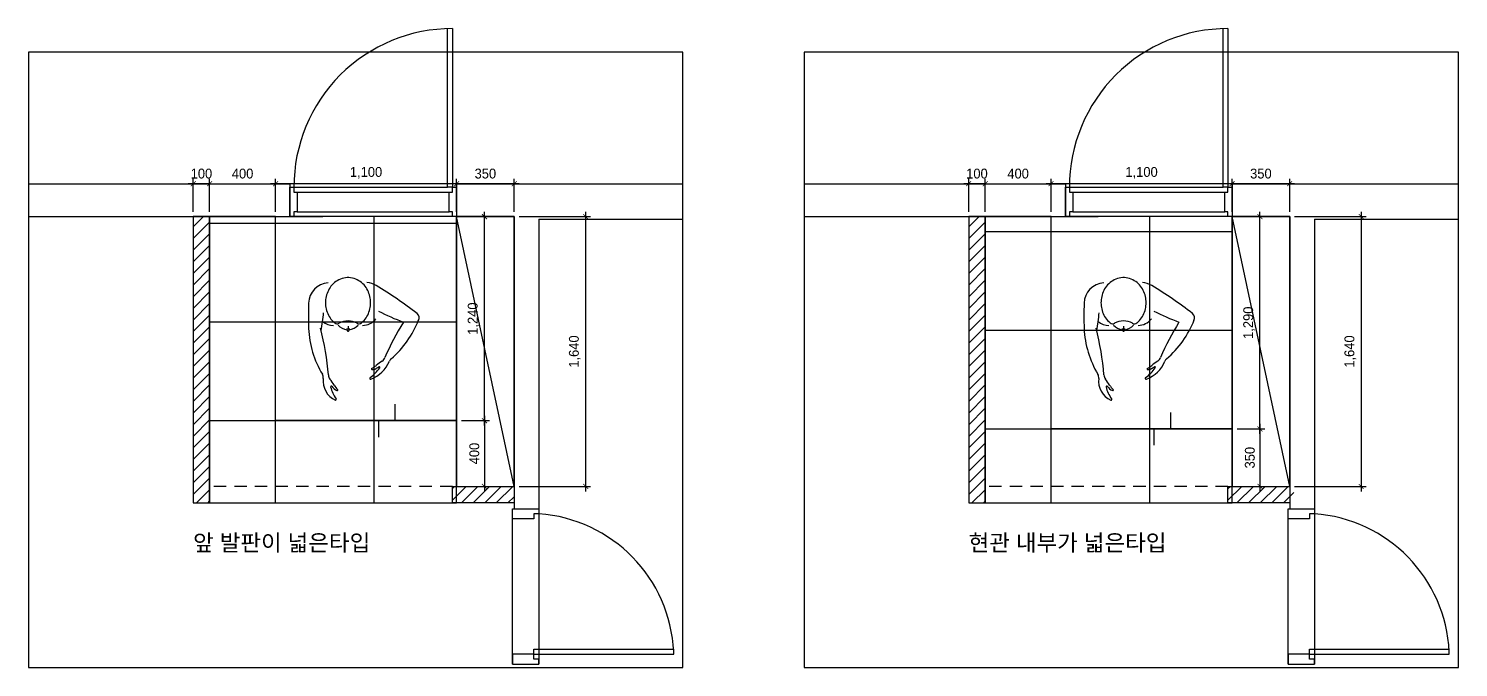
# Model space of a CAD drawing. Header units: inches. Extents: x 180277 to 249577, y 30223 to 92457.
# Drawn here: x 188256 to 196942, y 88574 to 92457 of the extents above; entities that cross this region are included whole.
import ezdxf

# ---------------------------------------------------------------- set-up
doc = ezdxf.new("R2010")
doc.units = ezdxf.units.IN
doc.header["$LTSCALE"] = 50
doc.header["$MEASUREMENT"] = 0
doc.header["$PDSIZE"] = 700.071425
doc.linetypes.add('HID', pattern=[2.5, 1.5, -1])
for name, color, linetype in [('0-ELC TEXT', 7, 'Continuous'), ('02-WAL', 2, 'Continuous'), ('03-WAL NEW', 3, 'Continuous'), ('06-FUR', 6, 'Continuous'), ('07-DIM WAL', 5, 'Continuous'), ('2-con', 2, 'Continuous'), ('3.기호.계단선', 30, 'Continuous'), ('_LIBR', 4, 'Continuous'), ('BLOCK', 6, 'Continuous'), ('도면층4', 4, 'Continuous'), ('도면층5', 5, 'Continuous')]:
    doc.layers.add(name, color=color, linetype=linetype)
doc.styles.add('HY 울릉도 L', font='')
doc.styles.add('코레일둥고', font='Korail_Round_Gothic_Medium.ttf')
doc.styles.get('HY 울릉도 L').set_extended_font_data('HY울릉도L')
doc.dimstyles.new('30', dxfattribs={"dimscale": 30, "dimtxt": 2, "dimasz": 1, "dimexe": 1, "dimexo": 1, "dimgap": 1, "dimtad": 1, "dimdec": 0, "dimrnd": 0.05, "dimdsep": 46, "dimlunit": 6, "dimtxsty": 'HY 울릉도 L', "dimblk": 'ARCHTICK', "dimcen": 2.5, "dimdle": 1, "dimclrd": 133, "dimclre": 133, "dimclrt": 30, "dimadec": 0, "dimazin": 0, "dimtfac": 1, "dimtdec": 0, "dimtix": 1, "dimtmove": 2, "dimatfit": 3, "dimldrblk": 'ARCHTICK', "dimfxl": 0, "dimlwd": -1, "dimlwe": -1, "dimarcsym": 0})
pattern_1 = [(0, (189755.66, 90073.6), (0, 600), []), (90, (189755.66, 90073.6), (-600, 4e-14), [])]

# ---------------------------------------------------------------- blocks, each defined once
blk = doc.blocks.new('_ArchTick')
at = {"color": 0, "linetype": 'ByBlock', "const_width": 0.15}
blk.add_lwpolyline([(-0.5, -0.5), (0.5, 0.5)], dxfattribs=at)
blk = doc.blocks.new('*D439')
at = {"layer": '07-DIM WAL', "color": 133}
for p, q in [((189325.7, 91513.6), (189785.7, 91513.6)), ((189355.7, 91343.6), (189355.7, 91543.6)), ((189755.7, 91344.6), (189755.7, 91543.6))]:
    blk.add_line(p, q, dxfattribs=at)
at = {"layer": 'Defpoints', "color": 0}
for p in [(189755.7, 91513.6), (189355.7, 91313.6), (189755.7, 91314.6)]:
    blk.add_point(p, dxfattribs=at)
at = {"layer": '07-DIM WAL', "color": 133, "xscale": 30, "yscale": 30, "zscale": 30, "rotation": 180}
blk.add_blockref('_ArchTick', (189355.7, 91513.6), dxfattribs=at)
at = {"layer": '07-DIM WAL', "color": 133, "xscale": 30, "yscale": 30, "zscale": 30}
blk.add_blockref('_ArchTick', (189755.7, 91513.6), dxfattribs=at)
at = {"layer": '07-DIM WAL', "color": 30, "insert": (189555.7, 91574.9), "char_height": 60, "attachment_point": 5, "style": 'HY 울릉도 L'}
blk.add_mtext('400', dxfattribs=at)
blk = doc.blocks.new('*D440')
at = {"layer": '07-DIM WAL', "color": 133}
for p, q in [((189255.7, 91513.6), (189225.7, 91513.6)), ((189255.7, 91343.6), (189255.7, 91543.6)), ((189355.7, 91513.6), (189255.7, 91513.6)), ((189355.7, 91343.6), (189355.7, 91543.6)), ((189355.7, 91513.6), (189385.7, 91513.6))]:
    blk.add_line(p, q, dxfattribs=at)
at = {"layer": 'Defpoints', "color": 0}
for p in [(189255.7, 91513.6), (189255.7, 91313.6), (189355.7, 91313.6)]:
    blk.add_point(p, dxfattribs=at)
at = {"layer": '07-DIM WAL', "color": 133, "xscale": 30, "yscale": 30, "zscale": 30}
blk.add_blockref('_ArchTick', (189255.7, 91513.6), dxfattribs=at)
at = {"layer": '07-DIM WAL', "color": 133, "xscale": 30, "yscale": 30, "zscale": 30, "rotation": 180}
blk.add_blockref('_ArchTick', (189355.7, 91513.6), dxfattribs=at)
at = {"layer": '07-DIM WAL', "color": 30, "insert": (189305.7, 91574.9), "char_height": 60, "attachment_point": 5, "style": 'HY 울릉도 L'}
blk.add_mtext('100', dxfattribs=at)
blk = doc.blocks.new('*D441')
at = {"layer": '07-DIM WAL', "color": 133}
for p, q in [((191235.7, 91513.6), (190825.7, 91513.6)), ((190855.7, 91343.6), (190855.7, 91543.6)), ((191205.7, 91343.6), (191205.7, 91543.6))]:
    blk.add_line(p, q, dxfattribs=at)
at = {"layer": 'Defpoints', "color": 0}
for p in [(190855.7, 91513.6), (190855.7, 91313.6), (191205.7, 91313.6)]:
    blk.add_point(p, dxfattribs=at)
at = {"layer": '07-DIM WAL', "color": 133, "xscale": 30, "yscale": 30, "zscale": 30, "rotation": 180}
blk.add_blockref('_ArchTick', (190855.7, 91513.6), dxfattribs=at)
at = {"layer": '07-DIM WAL', "color": 133, "xscale": 30, "yscale": 30, "zscale": 30}
blk.add_blockref('_ArchTick', (191205.7, 91513.6), dxfattribs=at)
at = {"layer": '07-DIM WAL', "color": 30, "insert": (191030.7, 91574.9), "char_height": 60, "attachment_point": 5, "style": 'HY 울릉도 L'}
blk.add_mtext('350', dxfattribs=at)
blk = doc.blocks.new('*D442')
at = {"layer": '07-DIM WAL', "color": 133}
for p, q in [((190885.7, 91513.6), (189725.7, 91513.6)), ((189755.7, 91343.6), (189755.7, 91543.6)), ((190855.7, 91343.6), (190855.7, 91543.6))]:
    blk.add_line(p, q, dxfattribs=at)
at = {"layer": 'Defpoints', "color": 0}
for p in [(189755.7, 91513.6), (189755.7, 91313.6), (190855.7, 91313.6)]:
    blk.add_point(p, dxfattribs=at)
at = {"layer": '07-DIM WAL', "color": 133, "xscale": 30, "yscale": 30, "zscale": 30, "rotation": 180}
blk.add_blockref('_ArchTick', (189755.7, 91513.6), dxfattribs=at)
at = {"layer": '07-DIM WAL', "color": 133, "xscale": 30, "yscale": 30, "zscale": 30}
blk.add_blockref('_ArchTick', (190855.7, 91513.6), dxfattribs=at)
at = {"layer": '07-DIM WAL', "color": 30, "insert": (190305.7, 91579.5), "char_height": 60, "attachment_point": 5, "style": 'HY 울릉도 L'}
blk.add_mtext('1,100', dxfattribs=at)
blk = doc.blocks.new('*D443')
at = {"layer": '07-DIM WAL', "color": 133}
for p, q in [((191235.7, 91313.6), (191670, 91313.6)), ((191640, 91343.6), (191640, 89643.6)), ((191235.7, 89673.6), (191670, 89673.6))]:
    blk.add_line(p, q, dxfattribs=at)
at = {"layer": 'Defpoints', "color": 0}
for p in [(191205.7, 91313.6), (191205.7, 89673.6), (191640, 89673.6)]:
    blk.add_point(p, dxfattribs=at)
at = {"layer": '07-DIM WAL', "color": 133, "xscale": 30, "yscale": 30, "zscale": 30}
for p, rotation in [((191640, 91313.6), 90), ((191640, 89673.6), 270)]:
    blk.add_blockref('_ArchTick', p, dxfattribs=dict(at, rotation=rotation))
at = {"layer": '07-DIM WAL', "color": 30, "insert": (191574, 90493.6), "char_height": 60, "attachment_point": 5, "rotation": 90, "style": 'HY 울릉도 L'}
blk.add_mtext('1,640', dxfattribs=at)
blk = doc.blocks.new('*D444')
at = {"layer": '07-DIM WAL', "color": 133}
for p, q in [((191025.1, 90103.6), (191025.1, 89643.6)), ((190885.7, 90073.6), (191055.1, 90073.6)), ((190885.7, 89673.6), (191055.1, 89673.6))]:
    blk.add_line(p, q, dxfattribs=at)
at = {"layer": 'Defpoints', "color": 0}
for p in [(190855.7, 90073.6), (190855.7, 89673.6), (191025.1, 89673.6)]:
    blk.add_point(p, dxfattribs=at)
at = {"layer": '07-DIM WAL', "color": 133, "xscale": 30, "yscale": 30, "zscale": 30}
for p, rotation in [((191025.1, 90073.6), 90), ((191025.1, 89673.6), 270)]:
    blk.add_blockref('_ArchTick', p, dxfattribs=dict(at, rotation=rotation))
at = {"layer": '07-DIM WAL', "color": 30, "insert": (190963.8, 89873.6), "char_height": 60, "attachment_point": 5, "rotation": 90, "style": 'HY 울릉도 L'}
blk.add_mtext('400', dxfattribs=at)
blk = doc.blocks.new('*D447')
at = {"layer": '07-DIM WAL', "color": 133}
for p, q in [((194037.3, 91513.6), (194497.3, 91513.6)), ((194067.3, 91343.6), (194067.3, 91543.6)), ((194467.3, 91344.6), (194467.3, 91543.6))]:
    blk.add_line(p, q, dxfattribs=at)
at = {"layer": 'Defpoints', "color": 0}
for p in [(194467.3, 91513.6), (194067.3, 91313.6), (194467.3, 91314.6)]:
    blk.add_point(p, dxfattribs=at)
at = {"layer": '07-DIM WAL', "color": 133, "xscale": 30, "yscale": 30, "zscale": 30, "rotation": 180}
blk.add_blockref('_ArchTick', (194067.3, 91513.6), dxfattribs=at)
at = {"layer": '07-DIM WAL', "color": 133, "xscale": 30, "yscale": 30, "zscale": 30}
blk.add_blockref('_ArchTick', (194467.3, 91513.6), dxfattribs=at)
at = {"layer": '07-DIM WAL', "color": 30, "insert": (194267.3, 91574.9), "char_height": 60, "attachment_point": 5, "style": 'HY 울릉도 L'}
blk.add_mtext('400', dxfattribs=at)
blk = doc.blocks.new('*D448')
at = {"layer": '07-DIM WAL', "color": 133}
for p, q in [((193967.3, 91513.6), (193937.3, 91513.6)), ((193967.3, 91343.6), (193967.3, 91543.6)), ((194067.3, 91513.6), (193967.3, 91513.6)), ((194067.3, 91343.6), (194067.3, 91543.6)), ((194067.3, 91513.6), (194097.3, 91513.6))]:
    blk.add_line(p, q, dxfattribs=at)
at = {"layer": 'Defpoints', "color": 0}
for p in [(193967.3, 91513.6), (193967.3, 91313.6), (194067.3, 91313.6)]:
    blk.add_point(p, dxfattribs=at)
at = {"layer": '07-DIM WAL', "color": 133, "xscale": 30, "yscale": 30, "zscale": 30}
blk.add_blockref('_ArchTick', (193967.3, 91513.6), dxfattribs=at)
at = {"layer": '07-DIM WAL', "color": 133, "xscale": 30, "yscale": 30, "zscale": 30, "rotation": 180}
blk.add_blockref('_ArchTick', (194067.3, 91513.6), dxfattribs=at)
at = {"layer": '07-DIM WAL', "color": 30, "insert": (194017.3, 91574.9), "char_height": 60, "attachment_point": 5, "style": 'HY 울릉도 L'}
blk.add_mtext('100', dxfattribs=at)
blk = doc.blocks.new('*D449')
at = {"layer": '07-DIM WAL', "color": 133}
for p, q in [((195947.3, 91513.6), (195537.3, 91513.6)), ((195567.3, 91343.6), (195567.3, 91543.6)), ((195917.3, 91343.6), (195917.3, 91543.6))]:
    blk.add_line(p, q, dxfattribs=at)
at = {"layer": 'Defpoints', "color": 0}
for p in [(195567.3, 91513.6), (195567.3, 91313.6), (195917.3, 91313.6)]:
    blk.add_point(p, dxfattribs=at)
at = {"layer": '07-DIM WAL', "color": 133, "xscale": 30, "yscale": 30, "zscale": 30, "rotation": 180}
blk.add_blockref('_ArchTick', (195567.3, 91513.6), dxfattribs=at)
at = {"layer": '07-DIM WAL', "color": 133, "xscale": 30, "yscale": 30, "zscale": 30}
blk.add_blockref('_ArchTick', (195917.3, 91513.6), dxfattribs=at)
at = {"layer": '07-DIM WAL', "color": 30, "insert": (195742.3, 91574.9), "char_height": 60, "attachment_point": 5, "style": 'HY 울릉도 L'}
blk.add_mtext('350', dxfattribs=at)
blk = doc.blocks.new('*D450')
at = {"layer": '07-DIM WAL', "color": 133}
for p, q in [((195597.3, 91513.6), (194437.3, 91513.6)), ((194467.3, 91343.6), (194467.3, 91543.6)), ((195567.3, 91343.6), (195567.3, 91543.6))]:
    blk.add_line(p, q, dxfattribs=at)
at = {"layer": 'Defpoints', "color": 0}
for p in [(194467.3, 91513.6), (194467.3, 91313.6), (195567.3, 91313.6)]:
    blk.add_point(p, dxfattribs=at)
at = {"layer": '07-DIM WAL', "color": 133, "xscale": 30, "yscale": 30, "zscale": 30, "rotation": 180}
blk.add_blockref('_ArchTick', (194467.3, 91513.6), dxfattribs=at)
at = {"layer": '07-DIM WAL', "color": 133, "xscale": 30, "yscale": 30, "zscale": 30}
blk.add_blockref('_ArchTick', (195567.3, 91513.6), dxfattribs=at)
at = {"layer": '07-DIM WAL', "color": 30, "insert": (195017.3, 91579.5), "char_height": 60, "attachment_point": 5, "style": 'HY 울릉도 L'}
blk.add_mtext('1,100', dxfattribs=at)
blk = doc.blocks.new('*D445')
at = {"layer": '07-DIM WAL', "color": 133}
for p, q in [((195947.3, 91313.6), (196381.6, 91313.6)), ((196351.6, 91343.6), (196351.6, 89643.6)), ((195947.3, 89673.6), (196381.6, 89673.6))]:
    blk.add_line(p, q, dxfattribs=at)
at = {"layer": 'Defpoints', "color": 0}
for p in [(195917.3, 91313.6), (195917.3, 89673.6), (196351.6, 89673.6)]:
    blk.add_point(p, dxfattribs=at)
at = {"layer": '07-DIM WAL', "color": 133, "xscale": 30, "yscale": 30, "zscale": 30}
for p, rotation in [((196351.6, 91313.6), 90), ((196351.6, 89673.6), 270)]:
    blk.add_blockref('_ArchTick', p, dxfattribs=dict(at, rotation=rotation))
at = {"layer": '07-DIM WAL', "color": 30, "insert": (196285.6, 90493.6), "char_height": 60, "attachment_point": 5, "rotation": 90, "style": 'HY 울릉도 L'}
blk.add_mtext('1,640', dxfattribs=at)
blk = doc.blocks.new('*D446')
at = {"layer": '07-DIM WAL', "color": 133}
for p, q in [((195597.3, 90023.6), (195766.7, 90023.6)), ((195736.7, 90053.6), (195736.7, 89643.6)), ((195597.3, 89673.6), (195766.7, 89673.6))]:
    blk.add_line(p, q, dxfattribs=at)
at = {"layer": 'Defpoints', "color": 0}
for p in [(195567.3, 90023.6), (195567.3, 89673.6), (195736.7, 89673.6)]:
    blk.add_point(p, dxfattribs=at)
at = {"layer": '07-DIM WAL', "color": 133, "xscale": 30, "yscale": 30, "zscale": 30}
for p, rotation in [((195736.7, 90023.6), 90), ((195736.7, 89673.6), 270)]:
    blk.add_blockref('_ArchTick', p, dxfattribs=dict(at, rotation=rotation))
at = {"layer": '07-DIM WAL', "color": 30, "insert": (195675.4, 89848.6), "char_height": 60, "attachment_point": 5, "rotation": 90, "style": 'HY 울릉도 L'}
blk.add_mtext('350', dxfattribs=at)
blk = doc.blocks.new('H-092')
at = {"layer": 'BLOCK'}
for p, q in [((548.012928, 199.117824), (547.583616, 199.747584)), ((548.53632, 198.316032), (548.012928, 199.117824)), ((549.001728, 197.570688), (548.53632, 198.316032)), ((549.419904, 196.873728), (549.001728, 197.570688)), ((549.798912, 196.21824), (549.419904, 196.873728)), ((550.145664, 195.597312), (549.798912, 196.21824)), ((550.466304, 195.005184), (550.145664, 195.597312)), ((550.765056, 194.435712), (550.466304, 195.005184)), ((551.046144, 193.884672), (550.765056, 194.435712)), ((551.312256, 193.347456), (551.046144, 193.884672)), ((551.566464, 192.819456), (551.312256, 193.347456)), ((551.811456, 192.296448), (551.566464, 192.819456)), ((552.048768, 191.77536), (551.811456, 192.296448)), ((552.28032, 191.251584), (552.048768, 191.77536)), ((552.508416, 190.72128), (552.28032, 191.251584)), ((552.733824, 190.180224), (552.508416, 190.72128)), ((552.958464, 189.624192), (552.733824, 190.180224)), ((553.183872, 189.048192), (552.958464, 189.624192)), ((553.410432, 188.446464), (553.183872, 189.048192)), ((553.640064, 187.813248), (553.410432, 188.446464)), ((553.873536, 187.141632), (553.640064, 187.813248)), ((554.111616, 186.422784), (553.873536, 187.141632)), ((554.354304, 185.647104), (554.111616, 186.422784)), ((554.601984, 184.804224), (554.354304, 185.647104)), ((554.85312, 183.88032), (554.601984, 184.804224)), ((555.105024, 182.8608), (554.85312, 183.88032)), ((555.35232, 181.72992), (555.105024, 182.8608)), ((555.585024, 180.4704), (555.35232, 181.72992)), ((555.495552, 172.333056), (555.85152, 174.07488)), ((555.78624, 179.069184), (555.585024, 180.4704)), ((555.929088, 177.520512), (555.78624, 179.069184)), ((555.85152, 174.07488), (555.970944, 175.838976)), ((555.970944, 175.838976), (555.929088, 177.520512)), ((15.56928, 91.725312), (10.52544, 82.546944)), ((21.284736, 100.433664), (15.56928, 91.725312)), ((27.60768, 108.632064), (21.284736, 100.433664)), ((34.474368, 116.289408), (27.60768, 108.632064)), ((41.82144, 123.383424), (34.474368, 116.289408)), ((49.588224, 129.89952), (41.82144, 123.383424)), ((57.717888, 135.830016), (49.588224, 129.89952)), ((66.157056, 141.17184), (57.717888, 135.830016)), ((74.858112, 145.926528), (66.157056, 141.17184)), ((83.777664, 150.098688), (74.858112, 145.926528)), ((92.876928, 153.694464), (83.777664, 150.098688)), ((102.121344, 156.720384), (92.876928, 153.694464)), ((111.481344, 159.184128), (102.121344, 156.720384)), ((120.928896, 161.092608), (111.481344, 159.184128)), ((130.440192, 162.4512), (120.928896, 161.092608)), ((139.992576, 163.264512), (130.440192, 162.4512)), ((149.564928, 163.535232), (139.992576, 163.264512)), ((159.137664, 163.264512), (149.564928, 163.535232)), ((168.690048, 162.450816), (159.137664, 163.264512)), ((178.20096, 161.092224), (168.690048, 162.450816)), ((187.648896, 159.18336), (178.20096, 161.092224)), ((197.008512, 156.719616), (187.648896, 159.18336)), ((206.253312, 153.693312), (197.008512, 156.719616)), ((215.352192, 150.097536), (206.253312, 153.693312)), ((224.271744, 145.925376), (215.352192, 150.097536)), ((232.9728, 141.170304), (224.271744, 145.925376)), ((241.411968, 135.82848), (232.9728, 141.170304)), ((249.541248, 129.897984), (241.411968, 135.82848)), ((257.308032, 123.381504), (249.541248, 129.897984)), ((264.65472, 116.287488), (257.308032, 123.381504)), ((271.521408, 108.630144), (264.65472, 116.287488)), ((272.610816, 107.305728), (271.521408, 108.630144)), ((549.057792, 169.703424), (549.33504, 169.567488)), ((549.33504, 169.567488), (550.937856, 169.034496)), ((550.937856, 169.034496), (552.478848, 169.024128)), ((552.478848, 169.024128), (553.81248, 169.623168)), ((553.81248, 169.623168), (554.828928, 170.781312)), ((554.828928, 170.781312), (555.495552, 172.333056)), ((-2.727936, 31.689984), (-2.72832, 21.053568)), ((-2.72832, 21.053568), (-1.8144, 10.461312)), ((-1.813632, 42.28224), (-2.727936, 31.689984)), ((-1.8144, 10.461312), (0, 0)), ((0.001152, 52.743552), (-1.813632, 42.28224)), ((0, 0), (2.688384, -10.248192)), ((2.689536, 62.991744), (0.001152, 52.743552)), ((6.213888, 72.948864), (2.689536, 62.991744)), ((10.52544, 82.546944), (6.213888, 72.948864)), ((291.275904, 26.36928), (312.467328, 26.36928)), ((307.126272, 18.210048), (307.358976, 18.238464)), ((307.35936, 34.500096), (307.126656, 34.528896)), ((307.358976, 18.238464), (308.323584, 18.367872)), ((308.323968, 34.370688), (307.35936, 34.500096)), ((308.323584, 18.367872), (309.3792, 18.530688)), ((309.379968, 34.207488), (308.323968, 34.370688)), ((309.3792, 18.530688), (310.541952, 18.737664)), ((310.542336, 34.000512), (309.379968, 34.207488)), ((310.541952, 18.737664), (311.826816, 19.002624)), ((311.8272, 33.735552), (310.542336, 34.000512)), ((311.826816, 19.002624), (313.248, 19.345152)), ((313.248768, 33.393024), (311.8272, 33.735552)), ((313.248, 19.345152), (314.811648, 19.79136)), ((314.812032, 32.946816), (313.248768, 33.393024)), ((314.811648, 19.79136), (316.505856, 20.37504)), ((316.50624, 32.362752), (314.812032, 32.946816)), ((316.505856, 20.37504), (318.282624, 21.13728)), ((318.283008, 31.600512), (316.50624, 32.362752)), ((318.282624, 21.13728), (320.035584, 22.1184)), ((320.035968, 30.619392), (318.283008, 31.600512)), ((320.035584, 22.1184), (321.580416, 23.341056)), ((321.5808, 29.396352), (320.035968, 30.619392)), ((321.580416, 23.341056), (322.66752, 24.786432)), ((322.667904, 27.950976), (321.5808, 29.396352)), ((322.66752, 24.786432), (323.06304, 26.368896)), ((323.06304, 26.368896), (322.667904, 27.950976)), ((2.688384, -10.248192), (6.212352, -20.205696)), ((6.212352, -20.205696), (10.52352, -29.803392)), ((10.52352, -29.803392), (15.566976, -38.982144)), ((15.566976, -38.982144), (21.282048, -47.69088)), ((21.282048, -47.69088), (27.604992, -55.889664)), ((27.604992, -55.889664), (34.471296, -63.547008)), ((34.471296, -63.547008), (41.818368, -70.641408)), ((41.818368, -70.641408), (49.584768, -77.157504)), ((49.584768, -77.157504), (57.714048, -83.088384)), ((57.714048, -83.088384), (66.153216, -88.430592)), ((232.96896, -88.434816), (241.408128, -83.092992)), ((241.408128, -83.092992), (249.537792, -77.16288)), ((249.537792, -77.16288), (257.304576, -70.646784)), ((257.304576, -70.646784), (264.652032, -63.552768)), ((264.652032, -63.552768), (271.51872, -55.895808)), ((271.51872, -55.895808), (272.611584, -54.566016)), ((66.153216, -88.430592), (74.853888, -93.185664)), ((74.853888, -93.185664), (83.77344, -97.357824)), ((83.77344, -97.357824), (92.872704, -100.953984)), ((92.872704, -100.953984), (102.11712, -103.980288)), ((102.11712, -103.980288), (111.476736, -106.444416)), ((111.476736, -106.444416), (120.924288, -108.352896)), ((120.924288, -108.352896), (130.435584, -109.711872)), ((130.435584, -109.711872), (139.987968, -110.525568)), ((139.987968, -110.525568), (149.56032, -110.796672)), ((149.56032, -110.796672), (159.133056, -110.525952)), ((159.133056, -110.525952), (168.68544, -109.713024)), ((168.68544, -109.713024), (178.196736, -108.354432)), ((178.196736, -108.354432), (187.644288, -106.446336)), ((187.644288, -106.446336), (197.004288, -103.982592)), ((197.004288, -103.982592), (206.248704, -100.956672)), ((206.248704, -100.956672), (215.348352, -97.36128)), ((215.348352, -97.36128), (224.267904, -93.189504)), ((224.267904, -93.189504), (232.96896, -88.434816))]:
    blk.add_line(p, q, dxfattribs=at)
for centre, radius, start, end in [((2280.19008, -1154.893824), 2612.404608, 142.222, 148.8030000001), ((241.329408, 425.346432), 32.8416, 61.51854, 141.0481), ((34.507776, -104.089728), 601.22304, 40.7222300002, 68.5449099999), ((-953.511168, 808.599936), 1299.66336, 332.6115000001, 339.9390000002), ((1118.39424, 1736.295168), 1615.824, 238.2156999998, 246.8383000001), ((520.030464, 313.85472), 39.410304, 220.7228999999, 248.0511999997), ((433.677312, 99.57696), 191.612928, 19.91315, 68.0506600002), ((155.051136, 131.981952), 127.999872, 148.8030000001, 176.0864), ((184.789248, 115.022976), 102.423936, 0, 52.1874700001), ((470.65152, 213.239424), 39.410304, 31.1911100001, 71.9938700001), ((866.478336, 476.527488), 436.02432, 213.8514000002, 219.6531999999), ((425.684736, 111.190656), 136.491264, 25.3385599998, 39.65242), ((542.471808, 215.693952), 3.84, 55.2992700002, 215.6405), ((459.458688, 156.173952), 98.306304, 26.3088700001, 35.64045), ((400.553472, 10.752), 253.122816, 36.2606871243, 55.2982199998), ((254.932992, 92.52096), 22.972416, 329.6627999999, 39.7872), ((229.014144, 23.130624), 85.711104, 6.674834, 48.4368200002), ((609.029376, 163.099392), 5.106816, 211.0123999999, 19.9135999998), ((367.971456, 26.36928), 108, 149.6632999998, 210.3367000002), ((229.014144, 29.607936), 85.71072, 311.5631999997, 353.3252), ((184.789248, -62.284416), 102.42432, 320.1335999999, 0), ((254.932992, -39.7824), 22.972416, 320.2128, 30.3372000001), ((588.883968, -53.316096), 39.410304, 269.3185000003, 310.1211), ((625.73376, 2.349696), 127.742208, 262.8745999996, 335.4198), ((879.486336, -429.548544), 436.024704, 121.6599999998, 127.4618), ((578.984064, 57.759744), 136.491264, 301.6605999999, 315.9745), ((660.195072, -75.580032), 3.84, 128.5301, 280.0012999999), ((596.56512, 4.326912), 98.30592, 308.5301999999, 332.1095999999), ((628.075776, 86.160384), 168.7488, 281.2655000005, 308.3774), ((680.285568, -39.376896), 3.896448, 324.2125999998, 144.2138), ((736.23552, -50.666112), 5.665536, 358.7777000001, 126.7988), ((156.364416, -85.358208), 127.999872, 183.9583000001, 268.2371999997), ((86.070912, -1415.445504), 1299.662208, 79.6634399998, 84.5040299998), ((714.493824, -1703.618688), 1615.824, 94.4749499999, 104.7050999999), ((277.404288, 387.024768), 601.22304, 272.7679000001, 300.7546999999), ((605.000064, -163.511808), 39.410304, 82.8745299998, 120.7549), ((232.793472, 2397.869952), 2612.404608, 268.2371, 271.6153999998)]:
    blk.add_arc(centre, radius, start, end, dxfattribs=at)
blk = doc.blocks.new('*D452')
at = {"layer": '07-DIM WAL', "color": 133}
for p, q in [((195597.3, 91313.6), (195766.7, 91313.6)), ((195736.7, 89993.6), (195736.7, 91343.6)), ((195597.3, 90023.6), (195766.7, 90023.6))]:
    blk.add_line(p, q, dxfattribs=at)
at = {"layer": 'Defpoints', "color": 0}
for p in [(195567.3, 91313.6), (195736.7, 91313.6), (195567.3, 90023.6)]:
    blk.add_point(p, dxfattribs=at)
at = {"layer": '07-DIM WAL', "color": 133, "xscale": 30, "yscale": 30, "zscale": 30}
for p, rotation in [((195736.7, 91313.6), 90), ((195736.7, 90023.6), 270)]:
    blk.add_blockref('_ArchTick', p, dxfattribs=dict(at, rotation=rotation))
at = {"layer": '07-DIM WAL', "color": 30, "insert": (195670.7, 90668.6), "char_height": 60, "attachment_point": 5, "rotation": 90, "style": 'HY 울릉도 L'}
blk.add_mtext('1,290', dxfattribs=at)
blk = doc.blocks.new('*D453')
at = {"layer": '07-DIM WAL', "color": 133}
for p, q in [((190885.7, 91313.6), (191055.1, 91313.6)), ((191025.1, 90043.6), (191025.1, 91343.6)), ((190885.7, 90073.6), (191055.1, 90073.6))]:
    blk.add_line(p, q, dxfattribs=at)
at = {"layer": 'Defpoints', "color": 0}
for p in [(190855.7, 91313.6), (191025.1, 91313.6), (190855.7, 90073.6)]:
    blk.add_point(p, dxfattribs=at)
at = {"layer": '07-DIM WAL', "color": 133, "xscale": 30, "yscale": 30, "zscale": 30}
for p, rotation in [((191025.1, 91313.6), 90), ((191025.1, 90073.6), 270)]:
    blk.add_blockref('_ArchTick', p, dxfattribs=dict(at, rotation=rotation))
at = {"layer": '07-DIM WAL', "color": 30, "insert": (190959.2, 90693.6), "char_height": 60, "attachment_point": 5, "rotation": 90, "style": 'HY 울릉도 L'}
blk.add_mtext('1,240', dxfattribs=at)

msp = doc.modelspace()

# ---------------------------------------------------------------- hatches: boundary and pattern name
at = {"layer": '03-WAL NEW'}
h = msp.add_hatch(dxfattribs=at)
h.set_pattern_fill('_USER', color=8, scale=50, angle=45, pattern_type=0)
h.set_pattern_definition([(45, (-400, 24348.99), (-35.355339, 35.355339), [])])
h.paths.add_polyline_path([(189355.7, 89573.6), (189355.7, 91313.6), (189255.7, 91313.6), (189255.7, 89573.6)])
h = msp.add_hatch(dxfattribs=at)
h.set_pattern_fill('_USER', color=8, scale=600, double=1, pattern_type=0)
h.set_pattern_definition(pattern_1)
h.paths.add_polyline_path([(189355.7, 91313.6), (189355.7, 89573.6), (190855.7, 89573.6), (190855.7, 90073.6), (189755.7, 90073.6), (189755.7, 91313.6)])
h = msp.add_hatch(dxfattribs=at)
h.set_pattern_fill('_USER', color=8, scale=600, double=1, pattern_type=0)
h.set_pattern_definition(pattern_1)
h.paths.add_polyline_path([(189755.7, 91314.6), (190855.7, 91314.6), (190855.7, 90073.6), (189755.7, 90073.6)])
h = msp.add_hatch(dxfattribs=at)
h.set_pattern_fill('_USER', color=8, scale=50, angle=45, pattern_type=0)
h.set_pattern_definition([(45, (4311.6, 24348.99), (-35.355339, 35.355339), [])])
h.paths.add_polyline_path([(194067.3, 89573.6), (194067.3, 91313.6), (193967.3, 91313.6), (193967.3, 89573.6)])
h = msp.add_hatch(dxfattribs=at)
h.set_pattern_fill('_USER', color=8, scale=600, double=1, pattern_type=0)
h.set_pattern_definition([(0, (194467.26, 90023.6), (0, 600), []), (90, (194467.26, 90023.6), (-600, 4e-14), [])])
h.paths.add_polyline_path([(194067.3, 91313.6), (194067.3, 89573.6), (195567.3, 89573.6), (195567.3, 90073.6), (194467.3, 90073.6), (194467.3, 91313.6)])
h = msp.add_hatch(dxfattribs=at)
h.set_pattern_fill('_USER', color=8, scale=600, double=1, pattern_type=0)
h.set_pattern_definition([(0, (194467.26, 90023.6), (0, 600), []), (90, (194467.26, 90023.6), (-600, 4e-14), [])])
h.paths.add_polyline_path([(194467.3, 91314.6), (195567.3, 91314.6), (195567.3, 90073.6), (194467.3, 90073.6)])
h = msp.add_hatch(dxfattribs=at)
h.set_pattern_fill('_USER', color=8, scale=50, angle=45, pattern_type=0)
h.set_pattern_definition([(45, (109350.66, 23948.99), (-35.35534, 35.35534), [])])
h.paths.add_polyline_path([(190830.7, 89673.6), (191205.7, 89673.6), (191205.7, 89573.6), (190830.7, 89573.6)])
h = msp.add_hatch(dxfattribs=at)
h.set_pattern_fill('_USER', color=8, scale=50, angle=45, pattern_type=0)
h.set_pattern_definition([(45, (114062.26, 23948.99), (-35.35534, 35.35534), [])])
h.paths.add_polyline_path([(195542.3, 89673.6), (195942.3, 89673.6), (195942.3, 89573.6), (195542.3, 89573.6)])

# ---------------------------------------------------------------- linework, layer by layer
for p, q in [((190855.7, 90073.6), (190855.7, 91314.6)), ((195567.3, 90023.6), (195567.3, 91314.6))]:
    msp.add_line(p, q)
at = {"layer": '02-WAL'}
for p, q in [((190855.7, 91313.6), (191205.7, 91313.6)), ((195567.3, 91313.6), (195917.3, 91313.6))]:
    msp.add_line(p, q, dxfattribs=at)
at = {"layer": '03-WAL NEW'}
for points in [[(189355.7, 89573.6), (189355.7, 91313.6), (189255.7, 91313.6), (189255.7, 89573.6), (189355.7, 89573.6)], [(194067.3, 89573.6), (194067.3, 91313.6), (193967.3, 91313.6), (193967.3, 89573.6), (194067.3, 89573.6)]]:
    msp.add_lwpolyline(points, dxfattribs=at)
at = {"layer": '03-WAL NEW', "color": 8}
for points in [[(189355.7, 91313.6), (189355.7, 89573.6), (190855.7, 89573.6), (190855.7, 90073.6), (189755.7, 90073.6), (189755.7, 91313.6), (189355.7, 91313.6)], [(194067.3, 91313.6), (194067.3, 89573.6), (195567.3, 89573.6), (195567.3, 90023.6), (194467.3, 90023.6), (194467.3, 91313.6), (194067.3, 91313.6)]]:
    msp.add_lwpolyline(points, dxfattribs=at)
at = {"layer": '03-WAL NEW'}
for points in [[(190830.7, 89673.6), (191205.7, 89673.6), (191205.7, 89573.6), (190830.7, 89573.6)], [(195542.3, 89673.6), (195917.3, 89673.6), (195917.3, 89573.6), (195542.3, 89573.6)]]:
    msp.add_lwpolyline(points, close=True, dxfattribs=at)
at = {"layer": '06-FUR'}
for p, q in [((191205.7, 89673.6), (190855.7, 91313.6)), ((195917.3, 89673.6), (195567.3, 91313.6))]:
    msp.add_line(p, q, dxfattribs=at)
for points in [[(190855.7, 89673.6), (191205.7, 89673.6), (191205.7, 91313.6), (190855.7, 91313.6)], [(195567.3, 89673.6), (195917.3, 89673.6), (195917.3, 91313.6), (195567.3, 91313.6)]]:
    msp.add_lwpolyline(points, close=True, dxfattribs=at)
at = {"layer": '07-DIM WAL'}
for points in [[(188255.7, 88573.6), (192230.7, 88573.6), (192230.7, 92313.6), (188255.7, 92313.6)], [(192967.3, 88573.6), (196942.3, 88573.6), (196942.3, 92313.6), (192967.3, 92313.6)]]:
    msp.add_lwpolyline(points, close=True, dxfattribs=at)
at = {"layer": '2-con'}
for p, q in [((188255.7, 91513.6), (189842.7, 91513.6)), ((189842.7, 91513.6), (189842.7, 91313.6)), ((190855.7, 91513.6), (192230.7, 91513.6)), ((190855.7, 91513.6), (190855.7, 91313.6)), ((192967.3, 91513.6), (194554.3, 91513.6)), ((194554.3, 91513.6), (194554.3, 91313.6)), ((195567.3, 91513.6), (196942.3, 91513.6)), ((195567.3, 91513.6), (195567.3, 91313.6)), ((188255.7, 91313.6), (190042.7, 91313.6)), ((191205.7, 91313.6), (191205.7, 89537.6)), ((191355.7, 91297.6), (192230.7, 91297.6)), ((191355.7, 91297.6), (191355.7, 89537.6)), ((192967.3, 91313.6), (194754.3, 91313.6)), ((195917.3, 91313.6), (195917.3, 89537.6)), ((196067.3, 91297.6), (196942.3, 91297.6)), ((196067.3, 91297.6), (196067.3, 89537.6)), ((191205.7, 89537.6), (191355.7, 89537.6)), ((195917.3, 89537.6), (196067.3, 89537.6)), ((191205.7, 88593.6), (191355.7, 88593.6)), ((191355.7, 88593.6), (191355.7, 88593.6)), ((195917.3, 88593.6), (196067.3, 88593.6)), ((196067.3, 88593.6), (196067.3, 88593.6))]:
    msp.add_line(p, q, dxfattribs=at)
at = {"layer": '3.기호.계단선'}
for p, q in [((189755.7, 90073.6), (189755.7, 91314.6)), ((194467.3, 90023.6), (194467.3, 91314.6)), ((189755.7, 90073.6), (190855.7, 90073.6)), ((194467.3, 90023.6), (195567.3, 90023.6))]:
    msp.add_line(p, q, dxfattribs=at)
for points in [[(190480.8, 90173.6), (190480.8, 90073.6), (190380.8, 90073.6), (190380.8, 89973.6)], [(195192.4, 90123.6), (195192.4, 90023.6), (195092.4, 90023.6), (195092.4, 89923.6)]]:
    msp.add_lwpolyline(points, dxfattribs=at)
at = {"layer": '3.기호.계단선', "linetype": 'HID'}
for points in [[(189355.7, 89573.6), (190830.7, 89573.6), (190830.7, 89673.6), (189355.7, 89673.6)], [(194067.3, 89573.6), (195542.3, 89573.6), (195542.3, 89673.6), (194067.3, 89673.6)]]:
    msp.add_lwpolyline(points, close=True, dxfattribs=at)
at = {"layer": '_LIBR', "linetype": 'Continuous'}
for p, q in [((189867.7, 91493.6), (190800.7, 91493.6)), ((194579.3, 91493.6), (195512.3, 91493.6)), ((189887.7, 91463), (190810.7, 91463)), ((194599.3, 91463), (195522.3, 91463)), ((190830.7, 91313.6), (189867.7, 91313.6)), ((189887.7, 91343), (190810.7, 91343)), ((195542.3, 91313.6), (194579.3, 91313.6)), ((194599.3, 91343), (195522.3, 91343))]:
    msp.add_line(p, q, dxfattribs=at)
for points in [[(190830.7, 92456.6), (190830.7, 91493.6), (190800.7, 91493.6), (190800.7, 92456.1)], [(195542.3, 92456.6), (195542.3, 91493.6), (195512.3, 91493.6), (195512.3, 92456.1)]]:
    msp.add_lwpolyline(points, dxfattribs=at)
for points in [[(189887.7, 91463), (189887.7, 91343), (189867.7, 91343), (189867.7, 91313.6), (189842.7, 91313.6), (189842.7, 91493.6), (189867.7, 91493.6), (189867.7, 91463)], [(190830.7, 91463), (190830.7, 91493.6), (190855.7, 91493.6), (190855.7, 91313.6), (190830.7, 91313.6), (190830.7, 91343), (190810.7, 91343), (190810.7, 91463)], [(194599.3, 91463), (194599.3, 91343), (194579.3, 91343), (194579.3, 91313.6), (194554.3, 91313.6), (194554.3, 91493.6), (194579.3, 91493.6), (194579.3, 91463)], [(195542.3, 91463), (195542.3, 91493.6), (195567.3, 91493.6), (195567.3, 91313.6), (195542.3, 91313.6), (195542.3, 91343), (195522.3, 91343), (195522.3, 91463)]]:
    msp.add_lwpolyline(points, close=True, dxfattribs=at)
for centre in [(190829.4, 91494.8), (195541, 91494.8)]:
    msp.add_arc(centre, 961.7, 89.92487, 180.07513, dxfattribs=at)
at = {"layer": '도면층4'}
for p, q in [((191195.7, 88593.6), (191195.7, 89537.6)), ((191355.7, 89537.6), (191355.7, 88593.6)), ((195907.3, 88593.6), (195907.3, 89537.6)), ((196067.3, 89537.6), (196067.3, 88593.6)), ((191325.7, 88683.6), (192174.7, 88683.6)), ((191325.7, 88653.6), (191325.7, 88683.6)), ((191325.7, 88653.6), (192175.2, 88653.6)), ((192175.2, 88653.6), (192174.7, 88683.6)), ((196037.3, 88683.6), (196886.3, 88683.6)), ((196037.3, 88653.6), (196037.3, 88683.6)), ((196037.3, 88653.6), (196886.8, 88653.6)), ((196886.8, 88653.6), (196886.3, 88683.6))]:
    msp.add_line(p, q, dxfattribs=at)
for points in [[(191355.7, 89537.6), (191355.7, 89507.6), (191325.7, 89507.6), (191325.7, 89477.6), (191195.7, 89477.6), (191195.7, 89507.6), (191195.7, 89507.6), (191195.7, 89537.6), (191355.7, 89537.6)], [(196067.3, 89537.6), (196067.3, 89507.6), (196037.3, 89507.6), (196037.3, 89477.6), (195907.3, 89477.6), (195907.3, 89507.6), (195907.3, 89507.6), (195907.3, 89537.6), (196067.3, 89537.6)], [(191355.7, 88593.6), (191355.7, 88623.6), (191325.7, 88623.6), (191325.7, 88653.6), (191195.7, 88653.6), (191195.7, 88623.6), (191195.7, 88623.6), (191195.7, 88593.6), (191355.7, 88593.6)], [(196067.3, 88593.6), (196067.3, 88623.6), (196037.3, 88623.6), (196037.3, 88653.6), (195907.3, 88653.6), (195907.3, 88623.6), (195907.3, 88623.6), (195907.3, 88593.6), (196067.3, 88593.6)]]:
    msp.add_lwpolyline(points, dxfattribs=at)
at = {"layer": '도면층5'}
for centre in [(191293.1, 88627), (196004.7, 88627)]:
    msp.add_arc(centre, 882.8, 2.69959, 85.93763, dxfattribs=at)

# ---------------------------------------------------------------- block references
at = {"layer": 'BLOCK', "rotation": 270}
for p in [(190170, 90939.9), (194881.6, 90939.9)]:
    msp.add_blockref('H-092', p, dxfattribs=at)

# ---------------------------------------------------------------- texts
at = {"layer": '0-ELC TEXT', "style": '코레일둥고'}
for s, p in [('앞 발판이 넓은타입', (189254.9, 89281.8)), ('현관 내부가 넓은타입', (193966.5, 89281.8))]:
    msp.add_text(s, height=100, dxfattribs=at).set_placement(p)

# ---------------------------------------------------------------- dimensions: what is measured, and where the dimension line sits
at = {"layer": '07-DIM WAL'}
for base, p1, p2, picture, middle in [((189255.7, 91513.6), (189355.7, 91313.6), (189255.7, 91313.6), '*D440', (189305.7, 91574.9)), ((189755.7, 91513.6), (189355.7, 91313.6), (189755.7, 91314.6), '*D439', (189555.7, 91574.9)), ((189755.7, 91513.6), (190855.7, 91313.6), (189755.7, 91313.6), '*D442', (190305.7, 91579.5)), ((190855.7, 91513.6), (191205.7, 91313.6), (190855.7, 91313.6), '*D441', (191030.7, 91574.9)), ((193967.3, 91513.6), (194067.3, 91313.6), (193967.3, 91313.6), '*D448', (194017.3, 91574.9)), ((194467.3, 91513.6), (194067.3, 91313.6), (194467.3, 91314.6), '*D447', (194267.3, 91574.9)), ((194467.3, 91513.6), (195567.3, 91313.6), (194467.3, 91313.6), '*D450', (195017.3, 91579.5)), ((195567.3, 91513.6), (195917.3, 91313.6), (195567.3, 91313.6), '*D449', (195742.3, 91574.9))]:
    dim = msp.add_linear_dim(base=base, p1=p1, p2=p2, dimstyle='30', override={"dimfxl": 1.25}, dxfattribs=at)
    dim.commit()
    dim.dimension.update_dxf_attribs({"geometry": picture, "text_midpoint": middle})
for base, p1, p2, picture, middle in [((191025.1, 91313.6), (190855.7, 90073.6), (190855.7, 91313.6), '*D453', (190959.2, 90693.6)), ((191640, 89673.6), (191205.7, 91313.6), (191205.7, 89673.6), '*D443', (191574, 90493.6)), ((195736.7, 91313.6), (195567.3, 90023.6), (195567.3, 91313.6), '*D452', (195670.7, 90668.6)), ((196351.6, 89673.6), (195917.3, 91313.6), (195917.3, 89673.6), '*D445', (196285.6, 90493.6)), ((191025.1, 89673.6), (190855.7, 90073.6), (190855.7, 89673.6), '*D444', (190963.8, 89873.6)), ((195736.7, 89673.6), (195567.3, 90023.6), (195567.3, 89673.6), '*D446', (195675.4, 89848.6))]:
    dim = msp.add_linear_dim(base=base, p1=p1, p2=p2, angle=90, dimstyle='30', override={"dimfxl": 1.25}, dxfattribs=at)
    dim.commit()
    dim.dimension.update_dxf_attribs({"geometry": picture, "text_midpoint": middle})

doc.saveas('drawing.dxf')
